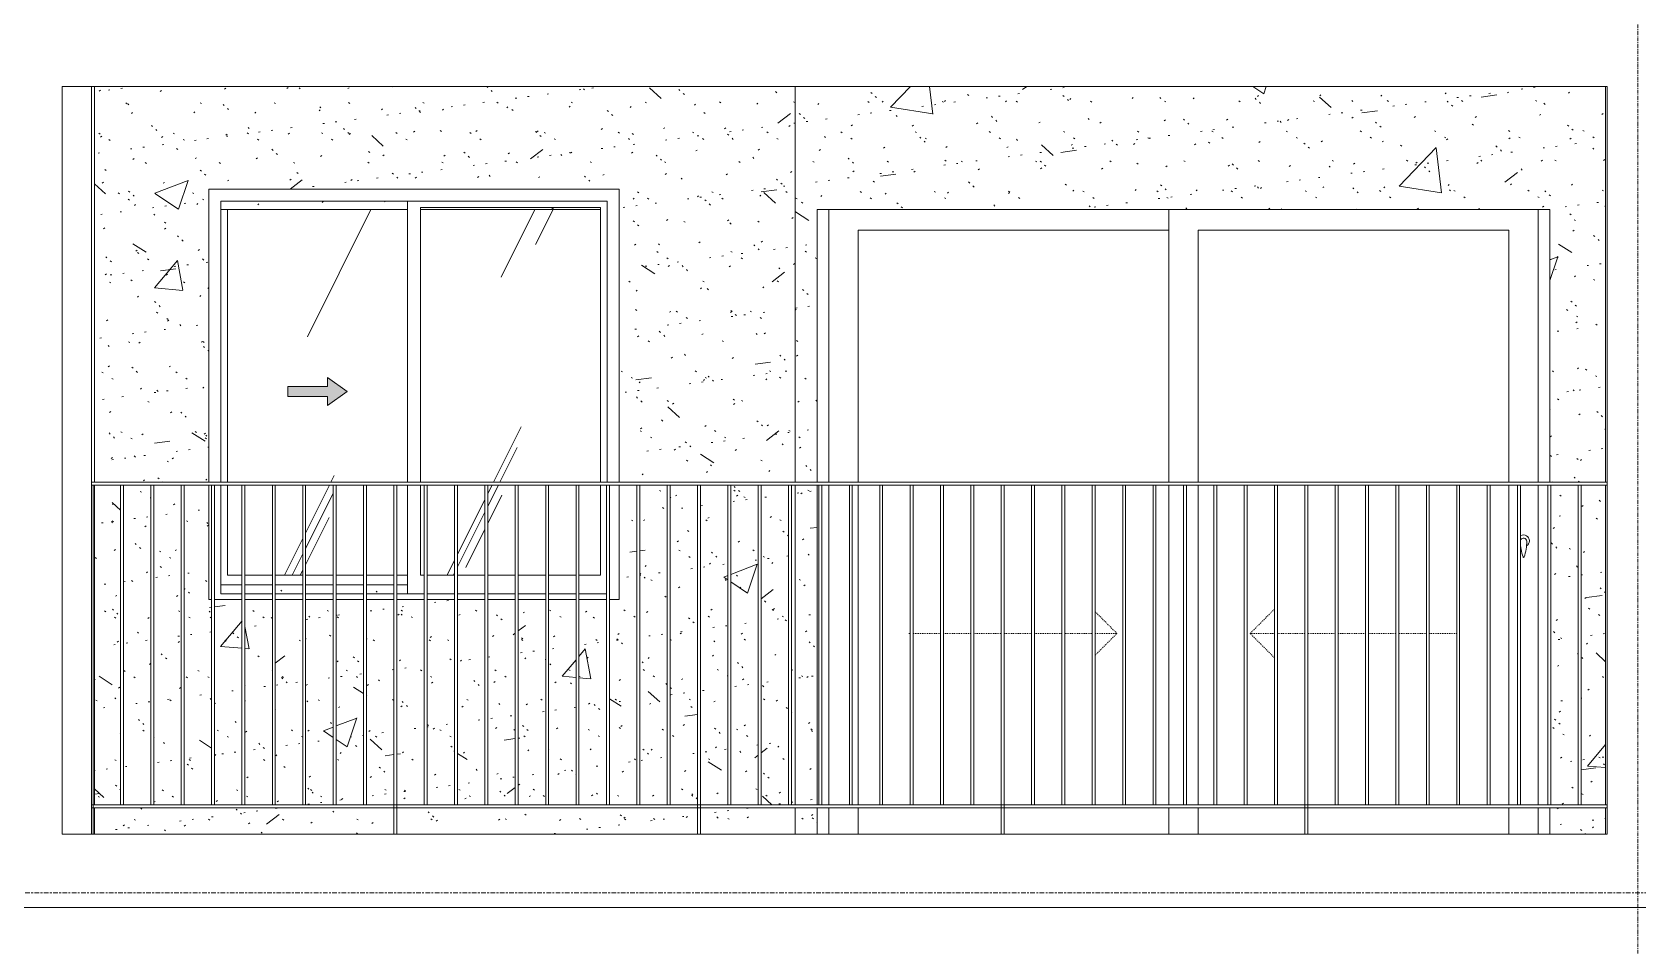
# Model space of a CAD drawing. Header units: millimetres. Extents: x -134153 to 99383, y -5233 to 35400.
# Drawn here: x 47781 to 53259, y 22419 to 25535 of the extents above; entities that cross this region are included whole.
import ezdxf

# ---------------------------------------------------------------- set-up
doc = ezdxf.new("R2010")
doc.units = ezdxf.units.MM
for name, pattern in [('1 NÉT CALL OUT', [6, 3, -3]), ('Centre', [31.75, 6.35, -4.7625, 15.875, -4.7625]), ('Dash', [6, 3, -3]), ('Grid Line', [22.225, 12.7, -3.175, 3.175, -3.175])]:
    doc.linetypes.add(name, pattern=pattern)
for name, color, linetype, lineweight in [('0-2', 250, 'Continuous', 5), ('A-DETL-GENF', 92, 'Continuous', 9), ('A-DETL-GENF-1', 92, '1 NÉT CALL OUT', 9), ('A-DOOR', 31, 'Continuous', 9), ('A-DOOR-FRAM', 31, 'Continuous', 9), ('A-DOOR-HDLN', 31, 'Dash', 9), ('A-FLOR-HRAL', 11, 'Continuous', 9), ('A-FLOR-LEVL-2', 51, 'Centre', 9), ('A-GLAZ', 151, 'Continuous', 9), ('A-GLAZ-3', 7, '1 NÉT CALL OUT', 9), ('A-WALL', 113, 'Continuous', 9), ('A-WALL-PATT-1', 9, 'Continuous', 9), ('I-WALL-1', 7, 'Continuous', 9), ('S-COLS', 52, 'Continuous', 9), ('S-GRID-1', 1, 'Grid Line', 9)]:
    doc.layers.add(name, color=color, linetype=linetype, lineweight=lineweight)
pattern_1 = [(50, (82572.6, 0), (1165.978, -102.01), [121.92, -1341.12]), (355, (82572.6, 0), (-225.554, 1222.763), [97.536, -1072.896]), (100.451, (82669.8, -8.5), (940.433, 1120.746), [103.616, -1139.776]), (46.184, (82572.6, 325.1), (1734.91, -269.074), [182.88, -2011.68]), (96.636, (82717.2, 302.7), (1519.38, 1583.54), [155.42, -1709.66]), (351.184, (82572.6, 325.1), (1519.39, 1583.52), [146.3, -1609.34]), (21, (82735.2, 243.8), (970.332, -654.498), [121.92, -1341.12]), (326, (82735.2, 243.8), (395.533, 1178.804), [97.536, -1072.896]), (71.451, (82816, 189.3), (1365.87, 524.296), [103.616, -1139.776]), (37.5, (82572.62, 0), (19.767, 541.153), [53.645, -1006.246, 53.645, -1035.507, -1076.96]), (37.5, (82572.62, 0), (19.767, 541.153), [-2149.043, 53.645, -1023.315]), (7.5, (82572.6, 0), (427.646, 641.156), [53.645, -567.334, 53.645, -981.862, -410.464]), (7.5, (82572.6, 0), (427.646, 641.156), [-1656.486, 53.645, -356.82]), (327.5, (82210.1, 0), (867.782, -36.665), [53.645, -352.755, 53.645, -1214.323, -1682.496]), (327.5, (82210.1, 0), (867.782, -36.665), [-1674.368, 53.645, -1628.85]), (317.5, (82047.56, 0), (948.028, 162.73), [53.645, -474.675, 53.645, -788.416, -1194.816]), (317.5, (82047.56, 0), (948.028, 162.73), [-1370.38, 53.645, -1141.17])]
pattern_2 = [(37.5, (82572.62, 0), (-5.1206, 156.61216), [5.364, -118.181, 5.364, -132.812, -132.08]), (37.5, (82572.62, 0), (-5.1206, 156.61216), [-261.722, 5.364, -126.716]), (7.5, (82572.62, 0), (143.847, 229.3842), [5.364, -61.285, 5.364, -105.989, -42.672]), (7.5, (82572.62, 0), (143.847, 229.3842), [-178.003, 5.364, -37.308]), (327.5, (82472.65, 0), (253.1176, 0.4601), [5.364, -35.276, 5.364, -140.94, -191.008]), (327.5, (82472.65, 0), (253.1176, 0.4601), [-186.944, 5.364, -185.644]), (317.5, (82472.65, 0), (244.3381, 71.3376), [5.364, -14.956, 5.364, -90.546, -109.728]), (317.5, (82472.65, 0), (244.3381, 71.3376), [-116.23, 5.364, -104.364])]
pattern_3 = [(63.435, (84482.24, 111.3), (-0.002, 1625.6), [567.96, -3066.99]), (63.435, (82856.64, 111.3), (-0.002, 1625.6), [567.96, -3066.99]), (63.435, (85260.4, 425.35), (-0.002, 1625.6), [567.96, -3066.99]), (63.435, (83634.8, 425.35), (-0.002, 1625.6), [567.96, -3066.99]), (63.435, (85142.64, 314.5), (-0.002, 1625.6), [567.96, -3066.99]), (63.435, (83517.04, 314.5), (-0.002, 1625.6), [567.96, -3066.99]), (63.435, (85022.6, 949.4), (-0.002, 1625.6), [276.055, -3358.9]), (63.435, (83397, 949.4), (-0.002, 1625.6), [276.055, -3358.9]), (63.435, (84944.06, 851.15), (-0.002, 1625.6), [567.96, -3066.99]), (63.435, (83318.46, 851.15), (-0.002, 1625.6), [567.96, -3066.99]), (63.435, (84957.9, 921.7), (-0.002, 1625.6), [567.96, -3066.99]), (63.435, (83332.3, 921.7), (-0.002, 1625.6), [567.96, -3066.99]), (63.435, (84302.1, 612.2), (-0.002, 1625.6), [567.96, -3066.99]), (63.435, (82676.5, 612.2), (-0.002, 1625.6), [567.96, -3066.99]), (63.435, (84315.9, 695.35), (-0.002, 1625.6), [567.96, -3066.99]), (63.435, (82690.3, 695.35), (-0.002, 1625.6), [567.96, -3066.99]), (63.435, (84319.65, 755.3), (-0.002, 1625.6), [567.96, -3066.99]), (63.435, (82694.05, 755.3), (-0.002, 1625.6), [567.96, -3066.99])]

# ---------------------------------------------------------------- blocks, each defined once
blk = doc.blocks.new('NCV_TKTC_TANG 6 - 8_rvt-4-TKCS_MẶT ĐỨNG HƯỚNG NAM')
at = {"layer": 'A-WALL-PATT-1'}
h = blk.add_hatch(dxfattribs=at)
h.set_pattern_fill('FP_31', color=256, style=0, pattern_type=2)
h.set_pattern_definition(pattern_1)
h.paths.add_polyline_path([(86756.1, 22800), (87508.6, 22800), (87508.6, 22890), (86487.6, 22890), (86487.6, 22800), (86546.1, 22800)])
h.paths.add_polyline_path([(88787.6, 22800), (88877.6, 22800), (88877.6, 22890), (88554.6, 22890), (88554.6, 22800)])
h.paths.add_polyline_path([(87518.6, 22800), (88544.6, 22800), (88544.6, 22890), (87518.6, 22890)])
h.paths.add_polyline_path([(88727.6, 22900), (88751.8, 22900), (88751.8, 23990), (88658.2, 23990), (88658.2, 22900)])
h.paths.add_polyline_path([(88761.8, 22900), (88855.4, 22900), (88855.4, 23990), (88761.8, 23990), (88761.8, 23076.5)])
h.paths.add_polyline_path([(88865.4, 22900), (88877.6, 22900), (88877.6, 23990), (88865.4, 23990), (88865.4, 23076.5)])
h.paths.add_polyline_path([(88648.2, 22900), (88648.2, 23990), (88554.6, 23990), (88554.6, 22900)])
h.paths.add_polyline_path([(88337.4, 22900), (88337.4, 23990), (88277.6, 23990), (88277.6, 23600), (88243.8, 23600), (88243.8, 22900)])
h.paths.add_polyline_path([(86576.2, 22900), (86576.2, 23990), (86487.6, 23990), (86487.6, 22900)])
h.paths.add_polyline_path([(88544.6, 22900), (88544.6, 23990), (88451, 23990), (88451, 22900), (88522.9, 22900)])
h.paths.add_polyline_path([(86935.1, 22900), (86990.6, 22900), (86990.6, 23600), (86897, 23600), (86897, 22900)])
h.paths.add_polyline_path([(86887, 22900), (86887, 23600), (86877.6, 23600), (86877.6, 23990), (86793.4, 23990), (86793.4, 22900)])
h.paths.add_polyline_path([(86783.4, 22900), (86783.4, 23990), (86689.8, 23990), (86689.8, 22900)])
h.paths.add_polyline_path([(88441, 22900), (88441, 23990), (88347.4, 23990), (88347.4, 22900)])
h.paths.add_polyline_path([(86679.8, 22900), (86679.8, 23990), (86586.2, 23990), (86586.2, 22900)])
h.paths.add_polyline_path([(87000.6, 22900), (87094.2, 22900), (87094.2, 23600), (87000.6, 23600), (87000.6, 22936.6)])
h.paths.add_polyline_path([(87104.2, 22900), (87197.8, 22900), (87197.8, 23600), (87104.2, 23600), (87104.2, 22994.5)])
h.paths.add_polyline_path([(87207.8, 22900), (87301.4, 22900), (87301.4, 23600), (87207.8, 23600), (87207.8, 23052.3)])
h.paths.add_polyline_path([(87311.4, 22900), (87405, 22900), (87405, 23600), (87311.4, 23600), (87311.4, 23076.5)])
h.paths.add_polyline_path([(87415, 22900), (87508.6, 22900), (87508.6, 23600), (87415, 23600), (87415, 23076.5)])
h.paths.add_polyline_path([(87518.6, 22900), (87612.2, 22900), (87612.2, 23600), (87518.6, 23600), (87518.6, 23076.5)])
h.paths.add_polyline_path([(87622.2, 22900), (87715.8, 22900), (87715.8, 23600), (87622.2, 23600), (87622.2, 23076.5)])
h.paths.add_polyline_path([(87725.8, 22900), (87819.4, 22900), (87819.4, 23600), (87725.8, 23600), (87725.8, 23076.5)])
h.paths.add_polyline_path([(87829.4, 22900), (87923, 22900), (87923, 23600), (87829.4, 23600), (87829.4, 23076.5)])
h.paths.add_polyline_path([(87933, 22900), (88026.6, 22900), (88026.6, 23600), (87933, 23600), (87933, 23076.5)])
h.paths.add_polyline_path([(88036.6, 22900), (88130.2, 22900), (88130.2, 23600), (88036.6, 23600), (88036.6, 23076.5)])
h.paths.add_polyline_path([(88140.2, 22900), (88233.8, 22900), (88233.8, 23600), (88140.2, 23600), (88140.2, 23076.5)])
h.paths.add_polyline_path([(87415, 23619.1), (87508.6, 23619.1), (87508.6, 23650), (87415, 23650)])
h.paths.add_polyline_path([(87518.6, 23619.1), (87555.3, 23619.1), (87555.3, 23650), (87518.6, 23650)])
h.paths.add_polyline_path([(87405, 23619.1), (87405, 23650), (87311.4, 23650), (87311.4, 23619.1)])
h.paths.add_polyline_path([(87301.4, 23619.1), (87301.4, 23650), (87207.8, 23650), (87207.8, 23619.1)])
h.paths.add_polyline_path([(87197.8, 23619.1), (87197.8, 23650), (87104.2, 23650), (87104.2, 23619.1)])
h.paths.add_polyline_path([(86936.4, 23619.1), (86990.6, 23619.1), (86990.6, 23650), (86918.5, 23650), (86918.5, 23619.1)])
h.paths.add_polyline_path([(87094.2, 23619.1), (87094.2, 23650), (87000.6, 23650), (87000.6, 23619.1)])
h.paths.add_polyline_path([(86813.5, 24000), (86877.6, 24000), (86877.6, 25000), (88277.6, 25000), (88277.6, 24000), (88877.6, 24000), (88877.6, 25350), (86487.6, 25350), (86487.6, 24000)])
h.paths.add_polyline_path([(88207.6, 24930), (88214.1, 24930), (88214.1, 24936.5), (87599.8, 24936.5), (87599.8, 24930), (87606.3, 24930)])
h.paths.add_polyline_path([(87555.3, 24930), (87555.3, 24959.1), (86918.5, 24959.1), (86918.5, 24930), (86936.4, 24930)])
h = blk.add_hatch(dxfattribs=at)
h.set_pattern_fill('FP_32', color=256, style=0, pattern_type=2)
h.set_pattern_definition(pattern_2)
h.paths.add_polyline_path([(86756.1, 22800), (87508.6, 22800), (87508.6, 22890), (86487.6, 22890), (86487.6, 22800), (86546.1, 22800)])
h.paths.add_polyline_path([(88787.6, 22800), (88877.6, 22800), (88877.6, 22890), (88554.6, 22890), (88554.6, 22800)])
h.paths.add_polyline_path([(87518.6, 22800), (88544.6, 22800), (88544.6, 22890), (87518.6, 22890)])
h.paths.add_polyline_path([(88727.6, 22900), (88751.8, 22900), (88751.8, 23990), (88658.2, 23990), (88658.2, 22900)])
h.paths.add_polyline_path([(88761.8, 22900), (88855.4, 22900), (88855.4, 23990), (88761.8, 23990), (88761.8, 23076.5)])
h.paths.add_polyline_path([(88865.4, 22900), (88877.6, 22900), (88877.6, 23990), (88865.4, 23990), (88865.4, 23076.5)])
h.paths.add_polyline_path([(88648.2, 22900), (88648.2, 23990), (88554.6, 23990), (88554.6, 22900)])
h.paths.add_polyline_path([(88337.4, 22900), (88337.4, 23990), (88277.6, 23990), (88277.6, 23600), (88243.8, 23600), (88243.8, 22900)])
h.paths.add_polyline_path([(86576.2, 22900), (86576.2, 23990), (86487.6, 23990), (86487.6, 22900)])
h.paths.add_polyline_path([(88544.6, 22900), (88544.6, 23990), (88451, 23990), (88451, 22900), (88522.9, 22900)])
h.paths.add_polyline_path([(86935.1, 22900), (86990.6, 22900), (86990.6, 23600), (86897, 23600), (86897, 22900)])
h.paths.add_polyline_path([(86887, 22900), (86887, 23600), (86877.6, 23600), (86877.6, 23990), (86793.4, 23990), (86793.4, 22900)])
h.paths.add_polyline_path([(86783.4, 22900), (86783.4, 23990), (86689.8, 23990), (86689.8, 22900)])
h.paths.add_polyline_path([(88441, 22900), (88441, 23990), (88347.4, 23990), (88347.4, 22900)])
h.paths.add_polyline_path([(86679.8, 22900), (86679.8, 23990), (86586.2, 23990), (86586.2, 22900)])
h.paths.add_polyline_path([(87000.6, 22900), (87094.2, 22900), (87094.2, 23600), (87000.6, 23600), (87000.6, 22936.6)])
h.paths.add_polyline_path([(87104.2, 22900), (87197.8, 22900), (87197.8, 23600), (87104.2, 23600), (87104.2, 22994.5)])
h.paths.add_polyline_path([(87207.8, 22900), (87301.4, 22900), (87301.4, 23600), (87207.8, 23600), (87207.8, 23052.3)])
h.paths.add_polyline_path([(87311.4, 22900), (87405, 22900), (87405, 23600), (87311.4, 23600), (87311.4, 23076.5)])
h.paths.add_polyline_path([(87415, 22900), (87508.6, 22900), (87508.6, 23600), (87415, 23600), (87415, 23076.5)])
h.paths.add_polyline_path([(87518.6, 22900), (87612.2, 22900), (87612.2, 23600), (87518.6, 23600), (87518.6, 23076.5)])
h.paths.add_polyline_path([(87622.2, 22900), (87715.8, 22900), (87715.8, 23600), (87622.2, 23600), (87622.2, 23076.5)])
h.paths.add_polyline_path([(87725.8, 22900), (87819.4, 22900), (87819.4, 23600), (87725.8, 23600), (87725.8, 23076.5)])
h.paths.add_polyline_path([(87829.4, 22900), (87923, 22900), (87923, 23600), (87829.4, 23600), (87829.4, 23076.5)])
h.paths.add_polyline_path([(87933, 22900), (88026.6, 22900), (88026.6, 23600), (87933, 23600), (87933, 23076.5)])
h.paths.add_polyline_path([(88036.6, 22900), (88130.2, 22900), (88130.2, 23600), (88036.6, 23600), (88036.6, 23076.5)])
h.paths.add_polyline_path([(88140.2, 22900), (88233.8, 22900), (88233.8, 23600), (88140.2, 23600), (88140.2, 23076.5)])
h.paths.add_polyline_path([(87415, 23619.1), (87508.6, 23619.1), (87508.6, 23650), (87415, 23650)])
h.paths.add_polyline_path([(87518.6, 23619.1), (87555.3, 23619.1), (87555.3, 23650), (87518.6, 23650)])
h.paths.add_polyline_path([(87405, 23619.1), (87405, 23650), (87311.4, 23650), (87311.4, 23619.1)])
h.paths.add_polyline_path([(87301.4, 23619.1), (87301.4, 23650), (87207.8, 23650), (87207.8, 23619.1)])
h.paths.add_polyline_path([(87197.8, 23619.1), (87197.8, 23650), (87104.2, 23650), (87104.2, 23619.1)])
h.paths.add_polyline_path([(86936.4, 23619.1), (86990.6, 23619.1), (86990.6, 23650), (86918.5, 23650), (86918.5, 23619.1)])
h.paths.add_polyline_path([(87094.2, 23619.1), (87094.2, 23650), (87000.6, 23650), (87000.6, 23619.1)])
h.paths.add_polyline_path([(86813.5, 24000), (86877.6, 24000), (86877.6, 25000), (88277.6, 25000), (88277.6, 24000), (88877.6, 24000), (88877.6, 25350), (86487.6, 25350), (86487.6, 24000)])
h.paths.add_polyline_path([(88207.6, 24930), (88214.1, 24930), (88214.1, 24936.5), (87599.8, 24936.5), (87599.8, 24930), (87606.3, 24930)])
h.paths.add_polyline_path([(87555.3, 24930), (87555.3, 24959.1), (86918.5, 24959.1), (86918.5, 24930), (86936.4, 24930)])
h = blk.add_hatch(dxfattribs=at)
h.set_pattern_fill('FP_31', color=256, style=0, pattern_type=2)
h.set_pattern_definition(pattern_1)
h.paths.add_polyline_path([(91642.6, 22800), (91642.6, 22890), (91452.6, 22890), (91452.6, 22800), (91630.1, 22800)])
h.paths.add_polyline_path([(88877.6, 22800), (88952.6, 22800), (88952.6, 22890), (88877.6, 22890)])
h.paths.add_polyline_path([(88877.6, 22900), (88952.6, 22900), (88952.6, 23990), (88877.6, 23990), (88877.6, 23076.5)])
h.paths.add_polyline_path([(91642.6, 22900), (91642.6, 23990), (91559, 23990), (91559, 22900), (91621.7, 22900)])
h.paths.add_polyline_path([(91455.4, 22900), (91549, 22900), (91549, 23990), (91455.4, 23990), (91455.4, 23076.5)])
h.paths.add_polyline_path([(91530.1, 24000), (91642.6, 24000), (91642.6, 25350), (88877.6, 25350), (88877.6, 24000), (88952.6, 24000), (88952.6, 24930), (91452.6, 24930), (91452.6, 24000)])
h = blk.add_hatch(dxfattribs=at)
h.set_pattern_fill('FP_32', color=256, style=0, pattern_type=2)
h.set_pattern_definition(pattern_2)
h.paths.add_polyline_path([(91642.6, 22800), (91642.6, 22890), (91452.6, 22890), (91452.6, 22800), (91630.1, 22800)])
h.paths.add_polyline_path([(88877.6, 22800), (88952.6, 22800), (88952.6, 22890), (88877.6, 22890)])
h.paths.add_polyline_path([(88877.6, 22900), (88952.6, 22900), (88952.6, 23990), (88877.6, 23990), (88877.6, 23076.5)])
h.paths.add_polyline_path([(91642.6, 22900), (91642.6, 23990), (91559, 23990), (91559, 22900), (91621.7, 22900)])
h.paths.add_polyline_path([(91455.4, 22900), (91549, 22900), (91549, 23990), (91455.4, 23990), (91455.4, 23076.5)])
h.paths.add_polyline_path([(91530.1, 24000), (91642.6, 24000), (91642.6, 25350), (88877.6, 25350), (88877.6, 24000), (88952.6, 24000), (88952.6, 24930), (91452.6, 24930), (91452.6, 24000)])
at = {"layer": 'I-WALL-1'}
for p, q in [((86487.6, 25350), (86487.6, 24000)), ((88877.6, 25350), (88877.6, 24000)), ((91642.6, 24000), (91642.6, 25350)), ((86918.5, 24930), (87555.3, 24930)), ((87599.8, 24930), (88214.1, 24930)), ((88952.6, 24000), (88952.6, 24930)), ((88952.6, 24930), (91452.6, 24930)), ((91452.6, 24930), (91452.6, 24000)), ((86487.6, 23990), (86487.6, 22900)), ((88877.6, 23990), (88877.6, 22900)), ((88952.6, 22900), (88952.6, 23990)), ((91642.6, 22900), (91642.6, 23990)), ((86990.6, 23650), (86918.5, 23650)), ((87094.2, 23650), (87000.6, 23650)), ((87197.8, 23650), (87104.2, 23650)), ((87301.4, 23650), (87207.8, 23650)), ((87405, 23650), (87311.4, 23650)), ((87508.6, 23650), (87415, 23650)), ((87555.3, 23650), (87518.6, 23650)), ((86487.6, 22890), (86487.6, 22800)), ((88877.6, 22890), (88877.6, 22800)), ((88952.6, 22800), (88952.6, 22890)), ((91452.6, 22890), (91452.6, 22800)), ((91642.6, 22799.8), (91642.6, 22890))]:
    blk.add_line(p, q, dxfattribs=at)
blk = doc.blocks.new('1_FAMILY RVT - W01-WxH 1400x1400xmm-V408-TKCS_MẶT ĐỨNG HƯỚNG NAM')
at = {"layer": 'A-DETL-GENF-1'}
blk.add_hatch(color=256, dxfattribs=at).paths.add_polyline_path([(87282.1, 24262.1), (87349.8, 24309.5), (87282.1, 24357), (87282.1, 24326.5), (87146.6, 24326.5), (87146.6, 24292.6), (87282.1, 24292.6)])
at = {"layer": 'A-GLAZ'}
h = blk.add_hatch(dxfattribs=at)
h.set_pattern_fill('FP_30', color=256, style=0, pattern_type=2)
h.set_pattern_definition(pattern_3)
h.paths.add_polyline_path([(86990.6, 23682.6), (86990.6, 23990), (86941.1, 23990), (86941.1, 23682.6)])
h.paths.add_polyline_path([(87000.6, 23682.6), (87094.2, 23682.6), (87094.2, 23990), (87000.6, 23990), (87000.6, 23742.1)])
h.paths.add_polyline_path([(87104.2, 23682.6), (87197.8, 23682.6), (87197.8, 23990), (87104.2, 23990), (87104.2, 23845.7)])
h.paths.add_polyline_path([(87207.8, 23682.6), (87301.4, 23682.6), (87301.4, 23990), (87207.8, 23990), (87207.8, 23949.3)])
h.paths.add_polyline_path([(87311.4, 23682.6), (87405, 23682.6), (87405, 23990), (87311.4, 23990), (87311.4, 23926.5)])
h.paths.add_polyline_path([(87415, 23682.6), (87508.6, 23682.6), (87508.6, 23990), (87415, 23990), (87415, 23822.9)])
h.paths.add_polyline_path([(87518.6, 23682.6), (87555.3, 23682.6), (87555.3, 23990), (87518.6, 23990), (87518.6, 23719.3)])
h.paths.add_polyline_path([(86941.1, 24000), (87555.3, 24000), (87555.3, 24930), (86941.1, 24930), (86941.1, 24180.7)])
h.paths.add_polyline_path([(87282.1, 24262.1), (87282.1, 24292.6), (87146.6, 24292.6), (87146.6, 24326.5), (87282.1, 24326.5), (87282.1, 24357), (87349.8, 24309.5), (87325.6, 24292.6)])
h = blk.add_hatch(dxfattribs=at)
h.set_pattern_fill('FP_30', color=256, style=0, pattern_type=2)
h.set_pattern_definition(pattern_3)
h.paths.add_polyline_path([(87612.2, 23682.6), (87612.2, 23990), (87599.8, 23990), (87599.8, 23682.6)])
h.paths.add_polyline_path([(87622.2, 23682.6), (87715.8, 23682.6), (87715.8, 23990), (87622.2, 23990), (87622.2, 23714.5)])
h.paths.add_polyline_path([(87725.8, 23682.6), (87819.4, 23682.6), (87819.4, 23990), (87725.8, 23990), (87725.8, 23862.5)])
h.paths.add_polyline_path([(87829.4, 23682.6), (87923, 23682.6), (87923, 23990), (87829.4, 23990)])
h.paths.add_polyline_path([(87933, 23682.6), (88026.6, 23682.6), (88026.6, 23990), (87933, 23990)])
h.paths.add_polyline_path([(88036.6, 23682.6), (88130.2, 23682.6), (88130.2, 23990), (88036.6, 23990), (88036.6, 23936.1)])
h.paths.add_polyline_path([(88140.2, 23682.6), (88214.1, 23682.6), (88214.1, 23990), (88140.2, 23990), (88140.2, 23788.1)])
h.paths.add_polyline_path([(88214.1, 24000), (88214.1, 24930), (87599.8, 24930), (87599.8, 24000), (87991.8, 24000)])
at = {"layer": 'A-DETL-GENF'}
for p, q in [((87146.6, 24326.5), (87146.6, 24292.6)), ((87146.6, 24326.5), (87282.1, 24326.5)), ((87282.1, 24326.5), (87146.6, 24326.5)), ((87146.6, 24326.5), (87146.6, 24292.6)), ((87282.1, 24357), (87282.1, 24326.5)), ((87349.8, 24309.5), (87282.1, 24357)), ((87349.8, 24309.5), (87282.1, 24357)), ((87282.1, 24357), (87282.1, 24326.5)), ((87146.6, 24292.6), (87282.1, 24292.6)), ((87146.6, 24292.6), (87282.1, 24292.6)), ((87349.8, 24309.5), (87282.1, 24262.1)), ((87282.1, 24262.1), (87349.8, 24309.5)), ((87282.1, 24292.6), (87282.1, 24262.1)), ((87282.1, 24292.6), (87282.1, 24262.1))]:
    blk.add_line(p, q, dxfattribs=at)
at = {"layer": 'A-GLAZ'}
for p, q in [((88277.6, 25000), (86877.6, 25000)), ((86877.6, 25000), (86877.6, 24000)), ((88277.6, 25000), (88277.6, 24000)), ((86918.5, 24959.1), (88236.6, 24959.1)), ((86918.5, 24000), (86918.5, 24959.1)), ((86941.1, 24930), (86941.1, 24000)), ((87555.3, 24959.1), (87555.3, 24000)), ((87599.8, 24000), (87599.8, 24936.5)), ((87599.8, 24936.5), (88214.1, 24936.5)), ((88214.1, 24936.5), (88214.1, 24000)), ((88236.6, 24000), (88236.6, 24959.1)), ((86877.6, 23990), (86877.6, 23600)), ((86918.5, 23619), (86918.5, 23990)), ((86941.1, 23990), (86941.1, 23682.6)), ((87555.3, 23990), (87555.3, 23619)), ((87599.8, 23682.6), (87599.8, 23990)), ((88214.1, 23990), (88214.1, 23682.6)), ((88277.6, 23990), (88277.6, 23600)), ((86941.1, 23682.6), (86990.6, 23682.6)), ((87000.6, 23682.6), (87094.2, 23682.6)), ((87104.2, 23682.6), (87197.8, 23682.6)), ((87207.8, 23682.6), (87301.4, 23682.6)), ((87311.4, 23682.6), (87405, 23682.6)), ((87415, 23682.6), (87508.6, 23682.6)), ((87518.6, 23682.6), (87555.3, 23682.6)), ((87612.2, 23682.6), (87599.8, 23682.6)), ((87715.8, 23682.6), (87622.2, 23682.6)), ((87819.4, 23682.6), (87725.8, 23682.6)), ((87923, 23682.6), (87829.4, 23682.6)), ((88026.6, 23682.6), (87933, 23682.6)), ((88130.2, 23682.6), (88036.6, 23682.6)), ((88214.1, 23682.6), (88140.2, 23682.6)), ((86990.6, 23619), (86918.5, 23619)), ((87094.2, 23619), (87000.6, 23619)), ((87197.8, 23619), (87104.2, 23619)), ((87301.4, 23619), (87207.8, 23619)), ((87405, 23619), (87311.4, 23619)), ((87508.6, 23619), (87415, 23619)), ((87612.2, 23619), (87518.6, 23619)), ((87715.8, 23619), (87622.2, 23619)), ((87819.4, 23619), (87725.8, 23619)), ((87923, 23619), (87829.4, 23619)), ((88026.6, 23619), (87933, 23619)), ((88130.2, 23619), (88036.6, 23619)), ((88233.8, 23619), (88140.2, 23619)), ((86887, 23600), (86877.6, 23600)), ((86990.6, 23600), (86897, 23600)), ((87094.2, 23600), (87000.6, 23600)), ((87197.8, 23600), (87104.2, 23600)), ((87301.4, 23600), (87207.8, 23600)), ((87405, 23600), (87311.4, 23600)), ((87508.6, 23600), (87415, 23600)), ((87612.2, 23600), (87518.6, 23600)), ((87715.8, 23600), (87622.2, 23600)), ((87819.4, 23600), (87725.8, 23600)), ((87923, 23600), (87829.4, 23600)), ((88026.6, 23600), (87933, 23600)), ((88130.2, 23600), (88036.6, 23600)), ((88233.8, 23600), (88140.2, 23600)), ((88277.6, 23600), (88243.8, 23600))]:
    blk.add_line(p, q, dxfattribs=at)
blk = doc.blocks.new('DEG_02-DEG_03 - DEG_02-2500x2400mm-CỬA ĐI 02 CÁNH TRƯỢT-V255-TKCS_MẶT ĐỨNG HƯỚNG NAM')
at = {"layer": 'A-DOOR'}
for p, q in [((90152.6, 10400), (90152.6, 11330)), ((91412.6, 11330), (91412.6, 10400)), ((89092.6, 11260), (89092.6, 10400)), ((89092.6, 11260), (90152.6, 11260)), ((90252.6, 11260), (90252.6, 10400)), ((90252.6, 11260), (91312.6, 11260)), ((91312.6, 10400), (91312.6, 11260)), ((89092.6, 10390), (89092.6, 9300)), ((90152.6, 9300), (90152.6, 10390)), ((90252.6, 10390), (90252.6, 9300)), ((91312.6, 9300), (91312.6, 10390)), ((91412.6, 10390), (91412.6, 9300)), ((89092.6, 9290), (89092.6, 9200)), ((90152.6, 9200), (90152.6, 9290)), ((90252.6, 9290), (90252.6, 9200)), ((91312.6, 9200), (91312.6, 9290)), ((91412.6, 9290), (91412.6, 9200))]:
    blk.add_line(p, q, dxfattribs=at)
at = {"layer": 'A-DOOR', "flags": 128}
blk.add_lwpolyline([(91364.1, 10208.7), (91364.1, 10208.7), (91364, 10208.7), (91364, 10208.7), (91364, 10208.7), (91364, 10208.7), (91364, 10208.7), (91364, 10208.7), (91363.9, 10208.7), (91363.9, 10208.7), (91363.9, 10208.7), (91363.9, 10208.7), (91363.8, 10208.7), (91363.8, 10208.7), (91363.8, 10208.7), (91363.7, 10208.7), (91363.7, 10208.7), (91363.7, 10208.7), (91363.6, 10208.7), (91363.6, 10208.7), (91363.5, 10208.7), (91363.5, 10208.7), (91363.4, 10208.7), (91363.4, 10208.7), (91363.3, 10208.7), (91363.3, 10208.7), (91363.2, 10208.7), (91363.2, 10208.7), (91363.1, 10208.7), (91363.1, 10208.7), (91363, 10208.7), (91362.9, 10208.7), (91362.9, 10208.7), (91362.8, 10208.7), (91362.8, 10208.7), (91362.7, 10208.7), (91362.6, 10208.7), (91362.6, 10208.7), (91362.5, 10208.7), (91362.5, 10208.7), (91362.4, 10208.7), (91362.3, 10208.7), (91362.3, 10208.7), (91362.2, 10208.7), (91362.2, 10208.7), (91362.1, 10208.7), (91362.1, 10208.7), (91362, 10208.7), (91361.9, 10208.7), (91361.9, 10208.7), (91361.8, 10208.7), (91361.8, 10208.7), (91361.7, 10208.7), (91361.7, 10208.7), (91361.6, 10208.7), (91361.6, 10208.7), (91361.5, 10208.7), (91361.5, 10208.7), (91361.5, 10208.7), (91361.4, 10208.7), (91361.4, 10208.7), (91361.3, 10208.7), (91361.3, 10208.7), (91361.3, 10208.7), (91361.2, 10208.7), (91361.2, 10208.7), (91361.2, 10208.7), (91361.2, 10208.7), (91361.2, 10208.7), (91361.1, 10208.7), (91361.1, 10208.7), (91361.1, 10208.7), (91361.1, 10208.7), (91361.1, 10208.7), (91361.1, 10208.7), (91361.1, 10208.7)], dxfattribs=at)
at = {"layer": 'A-DOOR'}
for centre, radius, start, end in [((91516.4, 10199.2), 164.8, 180.6304, 199.134), ((91361.1, 10199.2), 9.45, 90, 165), ((91362.6, 10200), 20, 0, 120), ((91364.1, 10199.2), 9.45, 0, 90), ((91208.8, 10199.2), 164.8, 340.866, 0), ((91362.6, 10200), 20, 300, 0), ((91362.9, 10146), 2.34, 199.134, 261.031), ((91362.2, 10146), 2.34, 278.969, 340.866)]:
    blk.add_arc(centre, radius, start, end, dxfattribs=at)
at = {"layer": 'A-DOOR-FRAM'}
for p, q in [((88992.6, 10400), (88992.6, 11330)), ((91412.6, 10400), (91412.6, 11330)), ((88992.6, 9300), (88992.6, 10390)), ((91412.6, 9300), (91412.6, 10390)), ((88992.6, 9200), (88992.6, 9290)), ((91412.6, 9200), (91412.6, 9290))]:
    blk.add_line(p, q, dxfattribs=at)
at = {"layer": 'A-DOOR-HDLN'}
for p, q in [((89975.3, 9884.2), (89901.4, 9958.2)), ((90429.8, 9884.2), (90513, 9967.4)), ((89265.3, 9884.2), (89269.8, 9884.2)), ((89279.8, 9884.2), (89373.4, 9884.2)), ((89383.4, 9884.2), (89477, 9884.2)), ((89487, 9884.2), (89580.6, 9884.2)), ((89590.6, 9884.2), (89684.2, 9884.2)), ((89694.2, 9884.2), (89787.8, 9884.2)), ((89797.8, 9884.2), (89891.4, 9884.2)), ((89975.3, 9884.2), (89901.4, 9810.3)), ((89901.4, 9884.2), (89975.3, 9884.2)), ((90429.8, 9884.2), (90513, 9801.1)), ((90513, 9884.2), (90429.8, 9884.2)), ((90616.6, 9884.2), (90523, 9884.2)), ((90720.2, 9884.2), (90626.6, 9884.2)), ((90823.8, 9884.2), (90730.2, 9884.2)), ((90927.4, 9884.2), (90833.8, 9884.2)), ((91031, 9884.2), (90937.4, 9884.2)), ((91134.6, 9884.2), (91041, 9884.2))]:
    blk.add_line(p, q, dxfattribs=at)
blk = doc.blocks.new('Railing - 10mm-1251313-TKCS_MẶT ĐỨNG HƯỚNG NAM')
at = {"layer": 'A-FLOR-HRAL'}
for p, q in [((52620.064287, 5900), (52620.064287, 6990)), ((52630.064287, 5900), (52630.064287, 6990))]:
    blk.add_line(p, q, dxfattribs=at)
blk = doc.blocks.new('Railing - 50 x 10mm-1251315-TKCS_MẶT ĐỨNG HƯỚNG NAM')
at = {"layer": 'A-FLOR-HRAL'}
for p, q in [((51697.564287, 5800), (51697.564287, 6990)), ((51707.564287, 6990), (51697.564287, 6990)), ((51707.564287, 5800), (51707.564287, 6990))]:
    blk.add_line(p, q, dxfattribs=at)
blk = doc.blocks.new('Railing - 50 x 10mm-1251311-TKCS_MẶT ĐỨNG HƯỚNG NAM')
at = {"layer": 'A-FLOR-HRAL'}
for p in [(52722.564287, 5800), (52727.564287, 6990)]:
    blk.add_line(p, (52722.564287, 6990), dxfattribs=at)
blk = doc.blocks.new('Railing - Railing-3824178-TKCS_MẶT ĐỨNG HƯỚNG NAM')
at = {"layer": 'A-FLOR-HRAL'}
for p, q in [((86477.6, 22900), (91647.6, 22900)), ((91647.6, 22890), (86477.6, 22890))]:
    blk.add_line(p, q, dxfattribs=at)
at = {"extrusion": (0, 0, -1), "zscale": -1}
for name, p in [('Railing - 50 x 10mm-1251311-TKCS_MẶT ĐỨNG HƯỚNG NAM', (-139205.1, 17000)), ('Railing - 10mm-1251313-TKCS_MẶT ĐỨNG HƯỚNG NAM', (-139206.2, 17000)), ('Railing - 10mm-1251313-TKCS_MẶT ĐỨNG HƯỚNG NAM', (-139309.8, 17000)), ('Railing - 10mm-1251313-TKCS_MẶT ĐỨNG HƯỚNG NAM', (-139413.4, 17000)), ('Railing - 10mm-1251313-TKCS_MẶT ĐỨNG HƯỚNG NAM', (-139517, 17000)), ('Railing - 10mm-1251313-TKCS_MẶT ĐỨNG HƯỚNG NAM', (-139620.6, 17000)), ('Railing - 10mm-1251313-TKCS_MẶT ĐỨNG HƯỚNG NAM', (-139724.2, 17000)), ('Railing - 10mm-1251313-TKCS_MẶT ĐỨNG HƯỚNG NAM', (-139827.8, 17000)), ('Railing - 10mm-1251313-TKCS_MẶT ĐỨNG HƯỚNG NAM', (-139931.4, 17000)), ('Railing - 10mm-1251313-TKCS_MẶT ĐỨNG HƯỚNG NAM', (-140035, 17000)), ('Railing - 50 x 10mm-1251315-TKCS_MẶT ĐỨNG HƯỚNG NAM', (-139216.1, 17000)), ('Railing - 10mm-1251313-TKCS_MẶT ĐỨNG HƯỚNG NAM', (-140242.2, 17000)), ('Railing - 10mm-1251313-TKCS_MẶT ĐỨNG HƯỚNG NAM', (-140345.8, 17000)), ('Railing - 10mm-1251313-TKCS_MẶT ĐỨNG HƯỚNG NAM', (-140449.4, 17000)), ('Railing - 10mm-1251313-TKCS_MẶT ĐỨNG HƯỚNG NAM', (-140553, 17000)), ('Railing - 10mm-1251313-TKCS_MẶT ĐỨNG HƯỚNG NAM', (-140656.6, 17000)), ('Railing - 10mm-1251313-TKCS_MẶT ĐỨNG HƯỚNG NAM', (-140760.2, 17000)), ('Railing - 10mm-1251313-TKCS_MẶT ĐỨNG HƯỚNG NAM', (-140863.8, 17000)), ('Railing - 10mm-1251313-TKCS_MẶT ĐỨNG HƯỚNG NAM', (-140967.4, 17000)), ('Railing - 10mm-1251313-TKCS_MẶT ĐỨNG HƯỚNG NAM', (-141071, 17000)), ('Railing - 50 x 10mm-1251315-TKCS_MẶT ĐỨNG HƯỚNG NAM', (-140252.1, 17000)), ('Railing - 10mm-1251313-TKCS_MẶT ĐỨNG HƯỚNG NAM', (-141278.2, 17000)), ('Railing - 10mm-1251313-TKCS_MẶT ĐỨNG HƯỚNG NAM', (-141381.8, 17000)), ('Railing - 10mm-1251313-TKCS_MẶT ĐỨNG HƯỚNG NAM', (-141485.4, 17000)), ('Railing - 10mm-1251313-TKCS_MẶT ĐỨNG HƯỚNG NAM', (-141589, 17000)), ('Railing - 10mm-1251313-TKCS_MẶT ĐỨNG HƯỚNG NAM', (-141692.6, 17000)), ('Railing - 10mm-1251313-TKCS_MẶT ĐỨNG HƯỚNG NAM', (-141796.2, 17000)), ('Railing - 10mm-1251313-TKCS_MẶT ĐỨNG HƯỚNG NAM', (-141899.8, 17000)), ('Railing - 10mm-1251313-TKCS_MẶT ĐỨNG HƯỚNG NAM', (-142003.4, 17000)), ('Railing - 10mm-1251313-TKCS_MẶT ĐỨNG HƯỚNG NAM', (-142107, 17000)), ('Railing - 50 x 10mm-1251315-TKCS_MẶT ĐỨNG HƯỚNG NAM', (-141288.1, 17000)), ('Railing - 10mm-1251313-TKCS_MẶT ĐỨNG HƯỚNG NAM', (-142314.2, 17000)), ('Railing - 10mm-1251313-TKCS_MẶT ĐỨNG HƯỚNG NAM', (-142417.8, 17000)), ('Railing - 10mm-1251313-TKCS_MẶT ĐỨNG HƯỚNG NAM', (-142521.4, 17000)), ('Railing - 10mm-1251313-TKCS_MẶT ĐỨNG HƯỚNG NAM', (-142625, 17000)), ('Railing - 10mm-1251313-TKCS_MẶT ĐỨNG HƯỚNG NAM', (-142728.6, 17000)), ('Railing - 10mm-1251313-TKCS_MẶT ĐỨNG HƯỚNG NAM', (-142832.2, 17000)), ('Railing - 10mm-1251313-TKCS_MẶT ĐỨNG HƯỚNG NAM', (-142935.8, 17000)), ('Railing - 10mm-1251313-TKCS_MẶT ĐỨNG HƯỚNG NAM', (-143039.4, 17000)), ('Railing - 10mm-1251313-TKCS_MẶT ĐỨNG HƯỚNG NAM', (-143143, 17000)), ('Railing - 50 x 10mm-1251315-TKCS_MẶT ĐỨNG HƯỚNG NAM', (-142324.1, 17000)), ('Railing - 10mm-1251313-TKCS_MẶT ĐỨNG HƯỚNG NAM', (-143350.2, 17000)), ('Railing - 10mm-1251313-TKCS_MẶT ĐỨNG HƯỚNG NAM', (-143453.8, 17000)), ('Railing - 10mm-1251313-TKCS_MẶT ĐỨNG HƯỚNG NAM', (-143557.4, 17000)), ('Railing - 10mm-1251313-TKCS_MẶT ĐỨNG HƯỚNG NAM', (-143661, 17000)), ('Railing - 10mm-1251313-TKCS_MẶT ĐỨNG HƯỚNG NAM', (-143764.6, 17000)), ('Railing - 10mm-1251313-TKCS_MẶT ĐỨNG HƯỚNG NAM', (-143868.2, 17000)), ('Railing - 10mm-1251313-TKCS_MẶT ĐỨNG HƯỚNG NAM', (-143971.8, 17000)), ('Railing - 10mm-1251313-TKCS_MẶT ĐỨNG HƯỚNG NAM', (-144075.4, 17000)), ('Railing - 10mm-1251313-TKCS_MẶT ĐỨNG HƯỚNG NAM', (-144179, 17000))]:
    blk.add_blockref(name, p, dxfattribs=at)
blk = doc.blocks.new('Top Rail Type - Top Rail_Internal_-3824181-TKCS_MẶT ĐỨNG HƯỚNG NAM')
at = {"layer": 'A-FLOR-HRAL'}
for p, q in [((91647.635618, 24000), (86477.564287, 24000)), ((86477.564287, 23990), (91647.635618, 23990))]:
    blk.add_line(p, q, dxfattribs=at)

msp = doc.modelspace()

# ---------------------------------------------------------------- linework, layer by layer
at = {"layer": 'A-FLOR-LEVL-2'}
msp.add_line((-12769.4, 22600), (95658.9, 22600), dxfattribs=at)
at = {"layer": 'A-WALL'}
for p, q in [((47883.9, 25350), (53153.9, 25350)), ((47883.9, 22800), (47883.9, 25350)), ((53153.9, 25350), (53153.9, 22800)), ((53153.9, 22800), (47883.9, 22800)), ((60158.9, 22550), (45243.9, 22550)), ((45243.9, 22550), (60158.9, 22550))]:
    msp.add_line(p, q, dxfattribs=at)
at = {"layer": 'S-COLS'}
msp.add_line((47983.9, 22800), (47983.9, 25350), dxfattribs=at)
at = {"layer": 'S-GRID-1'}
msp.add_line((53258.9, 856.3), (53258.9, 30285.9), dxfattribs=at)

# ---------------------------------------------------------------- block references
at = {"layer": '0-2'}
msp.add_blockref('NCV_TKTC_TANG 6 - 8_rvt-4-TKCS_MẶT ĐỨNG HƯỚNG NAM', (-38493.7, 0), dxfattribs=at)
at = {"layer": 'A-DOOR'}
msp.add_blockref('DEG_02-DEG_03 - DEG_02-2500x2400mm-CỬA ĐI 02 CÁNH TRƯỢT-V255-TKCS_MẶT ĐỨNG HƯỚNG NAM', (-38493.7, 13600), dxfattribs=at)
at = {"layer": 'A-FLOR-HRAL'}
for name in ['Top Rail Type - Top Rail_Internal_-3824181-TKCS_MẶT ĐỨNG HƯỚNG NAM', 'Railing - Railing-3824178-TKCS_MẶT ĐỨNG HƯỚNG NAM']:
    msp.add_blockref(name, (-38493.7, 0), dxfattribs=at)
at = {"layer": 'A-GLAZ-3'}
msp.add_blockref('1_FAMILY RVT - W01-WxH 1400x1400xmm-V408-TKCS_MẶT ĐỨNG HƯỚNG NAM', (-38493.7, 0), dxfattribs=at)

doc.saveas('drawing.dxf')
